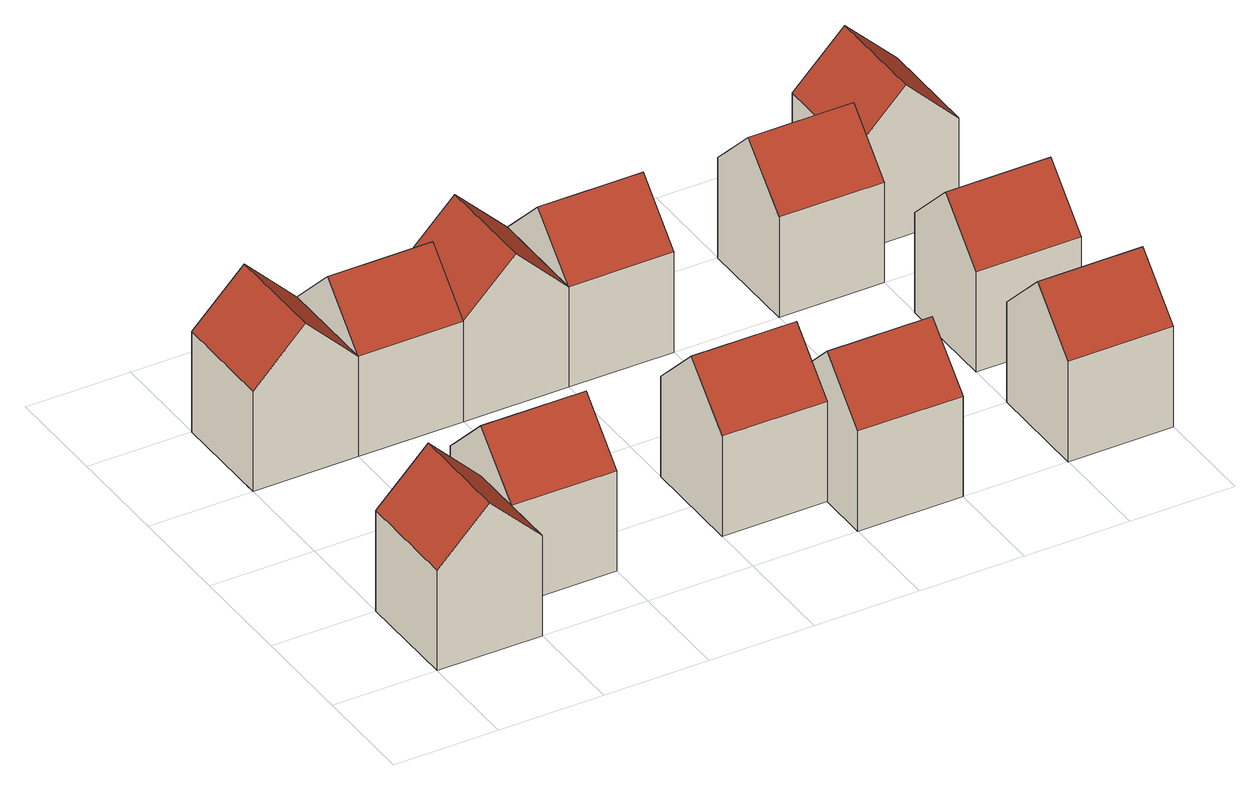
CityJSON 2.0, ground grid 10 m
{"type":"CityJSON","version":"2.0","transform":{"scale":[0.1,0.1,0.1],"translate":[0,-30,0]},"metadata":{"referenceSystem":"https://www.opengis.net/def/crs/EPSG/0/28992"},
"CityObjects":{
"building1":{"type":"Building","attributes":{"description":"This is Building 7","name":"Palapatine's Residence","QualifiedVolume.volume":1000,"QualifiedVolume.typeOfVolume":"netVolume","QualifiedArea.area":270,"QualifiedArea.typeOfArea":"netFloorArea","dateOfConstruction":"2005-01-01","Height.highReference":"bottomThermalBoundary","Height.lowReference":"ground","Height.status":"estimated","measuredHeight":0,"class":"habitation","function":"residential building","roofType":"gabled roof","storeysAboveGround":3,"storeysBelowGround":0,"storeyHeightsAboveGround":3,"BuildingProperties.buildingType":"Multi Family House","BuildingProperties.constructionWeight":"medium","EnergyPerformanceCertification.rating":"B","EnergyPerformanceCertification.name":"CasaClima","BuildingProperties.isLandmarked":"true","DateOfEvent.instant":"2015-05-15","RefurbishmentMeasure.level":"Standard"},"geometry":[{"type":"MultiSurface","lod":"2","boundaries":[[[0,1,2,3]],[[4,5,6,7]],[[8,9,5,4]],[[6,5,9,1,0]],[[2,8,4,7,3]],[[1,9,8,2]],[[7,6,0,3]]],"semantics":{"surfaces":[{"type":"GroundSurface"},{"type":"RoofSurface","description":"This is Roofsurface 1 (South) (Building 7)"},{"type":"RoofSurface","description":"This is Roofsurface 2 (North) (Building 7)"},{"type":"WallSurface"}],"values":[0,1,2,3,3,3,3]}}]},
"object1":{"type":"GenericCityObject","attributes":{"numberOfDevices":1,"model":"pv3000","ServiceLife.startOfLife":"2020-07-07","ServiceLife.lifeExpectancy":15,"ServiceLife.mainMaintenanceInterval":2,"efficiencyIndicator":"B","installedPower":300,"nominalEfficiency":0.75,"cellType":"monocrystalline","moduleArea":5},"geometry":[{"type":"MultiSurface","lod":"2","boundaries":[[[10,11,12,13]]]}]},
"building2":{"type":"Building","attributes":{"description":"This is Building 1","name":"Snoke's Palace","QualifiedVolume.volume":1000,"QualifiedVolume.typeOfVolume":"netVolume","QualifiedArea.area":270,"QualifiedArea.typeOfArea":"netFloorArea","dateOfConstruction":"1955-01-01","Height.highReference":"bottomThermalBoundary","Height.lowReference":"ground","Height.status":"estimated","measuredHeight":0,"class":"habitation","function":"residential building","roofType":"gabled roof","storeysAboveGround":3,"storeysBelowGround":0,"storeyHeightsAboveGround":3,"BuildingProperties.buildingType":"Terraced House","BuildingProperties.constructionWeight":"medium","EnergyPerformanceCertification.rating":"B","EnergyPerformanceCertification.name":"CasaClima","BuildingProperties.isLandmarked":"false","DateOfEvent.instant":"2015-05-15","RefurbishmentMeasure.level":"Standard"},"geometry":[{"type":"MultiSurface","lod":"2","boundaries":[[[14,15,16,13]],[[17,18,19,20]],[[21,22,18,17]],[[19,18,22,15,14]],[[16,21,17,20,13]],[[15,22,21,16]],[[20,19,14,13]]],"semantics":{"surfaces":[{"type":"GroundSurface"},{"type":"RoofSurface","description":"This is Roofsurface 1 (West) (Building 1)"},{"type":"RoofSurface","description":"This is Roofsurface 2 (East) (Building 1)"},{"type":"WallSurface"}],"values":[0,1,2,3,3,3,3]}}]},
"building3":{"type":"Building","attributes":{"description":"This is Building 8","name":"Darth Vader's Palace","QualifiedVolume.volume":1000,"QualifiedVolume.typeOfVolume":"netVolume","QualifiedArea.area":270,"QualifiedArea.typeOfArea":"netFloorArea","dateOfConstruction":"1920-01-01","Height.highReference":"bottomThermalBoundary","Height.lowReference":"ground","Height.status":"estimated","measuredHeight":0,"class":"habitation","function":"residential building","roofType":"gabled roof","storeysAboveGround":3,"storeysBelowGround":0,"storeyHeightsAboveGround":3,"BuildingProperties.buildingType":"Multi Family House","BuildingProperties.constructionWeight":"medium","EnergyPerformanceCertification.rating":"B","EnergyPerformanceCertification.name":"CasaClima","BuildingProperties.isLandmarked":"false","DateOfEvent.instant":"2015-05-15","RefurbishmentMeasure.level":"Standard"},"geometry":[{"type":"MultiSurface","lod":"2","boundaries":[[[23,24,25,26]],[[27,28,29,30]],[[31,32,28,27]],[[29,28,32,24,23]],[[25,31,27,30,26]],[[24,32,31,25]],[[30,29,23,26]]],"semantics":{"surfaces":[{"type":"GroundSurface"},{"type":"RoofSurface","description":"This is Roofsurface 1 (South) (Building 8)"},{"type":"RoofSurface","description":"This is Roofsurface 2 (North) (Building 8)"},{"type":"WallSurface"}],"values":[0,1,2,3,3,3,3]}}]},
"building4":{"type":"Building","attributes":{"description":"This is Building 2","name":"Rey's Hut","QualifiedVolume.volume":1000,"QualifiedVolume.typeOfVolume":"netVolume","QualifiedArea.area":270,"QualifiedArea.typeOfArea":"netFloorArea","dateOfConstruction":"1955-01-01","Height.highReference":"bottomThermalBoundary","Height.lowReference":"ground","Height.status":"estimated","measuredHeight":0,"class":"habitation","function":"residential building","roofType":"gabled roof","storeysAboveGround":3,"storeysBelowGround":0,"storeyHeightsAboveGround":3,"BuildingProperties.buildingType":"Terraced House","BuildingProperties.constructionWeight":"medium","EnergyPerformanceCertification.rating":"B","EnergyPerformanceCertification.name":"CasaClima","BuildingProperties.isLandmarked":"false","DateOfEvent.instant":"2015-05-15","RefurbishmentMeasure.level":"Standard"},"geometry":[{"type":"MultiSurface","lod":"2","boundaries":[[[16,15,33,34]],[[35,36,21,37]],[[38,22,36,35]],[[21,36,22,15,16]],[[33,38,35,37,34]],[[15,22,38,33]],[[37,21,16,34]]],"semantics":{"surfaces":[{"type":"GroundSurface"},{"type":"RoofSurface","description":"This is Roofsurface 1 (South) (Building 2)"},{"type":"RoofSurface","description":"This is Roofsurface 2 (North) (Building 2)"},{"type":"WallSurface"}],"values":[0,1,2,3,3,3,3]}}]},
"building5":{"type":"Building","attributes":{"description":"This is Building 3","name":"Poe's Hangar","QualifiedVolume.volume":1000,"QualifiedVolume.typeOfVolume":"netVolume","QualifiedArea.area":270,"QualifiedArea.typeOfArea":"netFloorArea","dateOfConstruction":"1955-01-01","Height.highReference":"bottomThermalBoundary","Height.lowReference":"ground","Height.status":"estimated","measuredHeight":0,"class":"habitation","function":"residential building","roofType":"gabled roof","storeysAboveGround":3,"storeysBelowGround":0,"storeyHeightsAboveGround":3,"BuildingProperties.buildingType":"Terraced House","BuildingProperties.constructionWeight":"medium","EnergyPerformanceCertification.rating":"B","EnergyPerformanceCertification.name":"CasaClima","BuildingProperties.isLandmarked":"true","DateOfEvent.instant":"2015-05-15","RefurbishmentMeasure.level":"Standard"},"geometry":[{"type":"MultiSurface","lod":"2","boundaries":[[[33,39,40,34]],[[41,42,38,37]],[[43,44,42,41]],[[38,42,44,39,33]],[[40,43,41,37,34]],[[39,44,43,40]],[[37,38,33,34]]],"semantics":{"surfaces":[{"type":"GroundSurface"},{"type":"RoofSurface","description":"This is Roofsurface 1 (West) (Building 3)"},{"type":"RoofSurface","description":"This is Roofsurface 2 (East) (Building 3)"},{"type":"WallSurface"}],"values":[0,1,2,3,3,3,3]}}]},
"building6":{"type":"Building","attributes":{"description":"This is Building 9","name":"Jabba's Palace","QualifiedVolume.volume":1000,"QualifiedVolume.typeOfVolume":"netVolume","QualifiedArea.area":270,"QualifiedArea.typeOfArea":"netFloorArea","dateOfConstruction":"1965-01-01","Height.highReference":"bottomThermalBoundary","Height.lowReference":"ground","Height.status":"estimated","measuredHeight":0,"class":"habitation","function":"residential building","roofType":"gabled roof","storeysAboveGround":3,"storeysBelowGround":5,"storeyHeightsAboveGround":3,"BuildingProperties.buildingType":"Apartment Block","BuildingProperties.constructionWeight":"medium","EnergyPerformanceCertification.rating":"B","EnergyPerformanceCertification.name":"CasaClima","BuildingProperties.isLandmarked":"false","DateOfEvent.instant":"2015-05-15","RefurbishmentMeasure.level":"Standard"},"geometry":[{"type":"MultiSurface","lod":"2","boundaries":[[[45,46,47,48]],[[49,50,51,52]],[[53,54,50,49]],[[51,50,54,46,45]],[[47,53,49,52,48]],[[46,54,53,47]],[[52,51,45,48]]],"semantics":{"surfaces":[{"type":"GroundSurface"},{"type":"RoofSurface","description":"This is Roofsurface 1 (South) (Building 9)"},{"type":"RoofSurface","description":"This is Roofsurface 2 (North) (Building 9)"},{"type":"WallSurface"}],"values":[0,1,2,3,3,3,3]}}]},
"building7":{"type":"Building","attributes":{"description":"This is Building 4","name":"Fin's Cabin","QualifiedVolume.volume":1000,"QualifiedVolume.typeOfVolume":"netVolume","QualifiedArea.area":270,"QualifiedArea.typeOfArea":"netFloorArea","dateOfConstruction":"1955-01-01","Height.highReference":"bottomThermalBoundary","Height.lowReference":"ground","Height.status":"estimated","measuredHeight":0,"class":"habitation","function":"residential building","roofType":"gabled roof","storeysAboveGround":3,"storeysBelowGround":0,"storeyHeightsAboveGround":3,"BuildingProperties.buildingType":"Terraced House","BuildingProperties.constructionWeight":"medium","EnergyPerformanceCertification.rating":"B","EnergyPerformanceCertification.name":"CasaClima","BuildingProperties.isLandmarked":"true","DateOfEvent.instant":"2015-05-15","RefurbishmentMeasure.level":"Standard"},"geometry":[{"type":"MultiSurface","lod":"2","boundaries":[[[40,39,55,56]],[[57,58,43,59]],[[60,44,58,57]],[[43,58,44,39,40]],[[55,60,57,59,56]],[[39,44,60,55]],[[59,43,40,56]]],"semantics":{"surfaces":[{"type":"GroundSurface"},{"type":"RoofSurface","description":"This is Roofsurface 1 (South) (Building 4)"},{"type":"RoofSurface","description":"This is Roofsurface 2 (North) (Building 4)"},{"type":"WallSurface"}],"values":[0,1,2,3,3,3,3]}}]},
"building8":{"type":"Building","attributes":{"description":"This is Building 10","name":"Boba Fett's Lair","QualifiedVolume.volume":1000,"QualifiedVolume.typeOfVolume":"netVolume","QualifiedArea.area":270,"QualifiedArea.typeOfArea":"netFloorArea","dateOfConstruction":"1940-01-01","Height.highReference":"bottomThermalBoundary","Height.lowReference":"ground","Height.status":"estimated","measuredHeight":0,"class":"habitation","function":"residential building","roofType":"gabled roof","storeysAboveGround":3,"storeysBelowGround":0,"storeyHeightsAboveGround":3,"BuildingProperties.buildingType":"Multi Family House","BuildingProperties.constructionWeight":"medium","EnergyPerformanceCertification.rating":"B","EnergyPerformanceCertification.name":"CasaClima","BuildingProperties.isLandmarked":"true","DateOfEvent.instant":"2015-05-15","RefurbishmentMeasure.level":"Standard"},"geometry":[{"type":"MultiSurface","lod":"2","boundaries":[[[61,62,63,64]],[[65,66,67,68]],[[69,70,66,65]],[[67,66,70,62,61]],[[63,69,65,68,64]],[[62,70,69,63]],[[68,67,61,64]]],"semantics":{"surfaces":[{"type":"GroundSurface"},{"type":"RoofSurface","description":"This is Roofsurface 1 (South) (Building 10)"},{"type":"RoofSurface","description":"This is Roofsurface 2 (North) (Building 10)"},{"type":"WallSurface"}],"values":[0,1,2,3,3,3,3]}}]},
"building9":{"type":"Building","attributes":{"description":"This is Building 5","name":"Yoda's Hut","QualifiedVolume.volume":1000,"QualifiedVolume.typeOfVolume":"netVolume","QualifiedArea.area":270,"QualifiedArea.typeOfArea":"netFloorArea","dateOfConstruction":"1980-01-01","Height.highReference":"bottomThermalBoundary","Height.lowReference":"ground","Height.status":"estimated","measuredHeight":0,"class":"habitation","function":"residential building","roofType":"gabled roof","storeysAboveGround":3,"storeysBelowGround":1,"storeyHeightsAboveGround":3,"BuildingProperties.buildingType":"Single Family House","BuildingProperties.constructionWeight":"medium","EnergyPerformanceCertification.rating":"B","EnergyPerformanceCertification.name":"CasaClima","BuildingProperties.isLandmarked":"true","DateOfEvent.instant":"2015-05-15","RefurbishmentMeasure.level":"Standard"},"geometry":[{"type":"MultiSurface","lod":"2","boundaries":[[[71,72,73,74]],[[75,76,77,78]],[[79,80,76,75]],[[77,76,80,72,71]],[[73,79,75,78,74]],[[72,80,79,73]],[[78,77,71,74]]],"semantics":{"surfaces":[{"type":"GroundSurface"},{"type":"RoofSurface","description":"This is Roofsurface 1 (South) (Building 5)"},{"type":"RoofSurface","description":"This is Roofsurface 2 (North) (Building 5)"},{"type":"WallSurface"}],"values":[0,1,2,3,3,3,3]}}]},
"building10":{"type":"Building","attributes":{"description":"This is Building 11","name":"Death Star I","QualifiedVolume.volume":1000,"QualifiedVolume.typeOfVolume":"netVolume","QualifiedArea.area":270,"QualifiedArea.typeOfArea":"netFloorArea","dateOfConstruction":"1920-01-01","Height.highReference":"bottomThermalBoundary","Height.lowReference":"ground","Height.status":"estimated","measuredHeight":0,"class":"habitation","function":"residential building","roofType":"gabled roof","storeysAboveGround":3,"storeysBelowGround":1,"storeyHeightsAboveGround":3,"BuildingProperties.buildingType":"Single Family House","BuildingProperties.constructionWeight":"medium","EnergyPerformanceCertification.rating":"B","EnergyPerformanceCertification.name":"CasaClima","BuildingProperties.isLandmarked":"false","DateOfEvent.instant":"2015-05-15","RefurbishmentMeasure.level":"Standard"},"geometry":[{"type":"MultiSurface","lod":"2","boundaries":[[[81,82,83,84]],[[85,86,87,88]],[[89,90,86,85]],[[87,86,90,82,81]],[[83,89,85,88,84]],[[82,90,89,83]],[[88,87,81,84]]],"semantics":{"surfaces":[{"type":"GroundSurface"},{"type":"RoofSurface","description":"This is Roofsurface 1 (South) (Building 11)"},{"type":"RoofSurface","description":"This is Roofsurface 2 (North) (Building 11)"},{"type":"WallSurface"}],"values":[0,1,2,3,3,3,3]}}]},
"building11":{"type":"Building","attributes":{"description":"This is Building 12","name":"Death Star II","QualifiedVolume.volume":1000,"QualifiedVolume.typeOfVolume":"netVolume","QualifiedArea.area":270,"QualifiedArea.typeOfArea":"netFloorArea","dateOfConstruction":"1964-01-01","Height.highReference":"bottomThermalBoundary","Height.lowReference":"ground","Height.status":"estimated","measuredHeight":0,"class":"habitation","function":"residential building","roofType":"gabled roof","storeysAboveGround":3,"storeysBelowGround":0,"storeyHeightsAboveGround":3,"BuildingProperties.buildingType":"Apartment Block","BuildingProperties.constructionWeight":"medium","EnergyPerformanceCertification.rating":"B","EnergyPerformanceCertification.name":"CasaClima","BuildingProperties.isLandmarked":"true","DateOfEvent.instant":"2015-05-15","RefurbishmentMeasure.level":"Standard"},"geometry":[{"type":"MultiSurface","lod":"2","boundaries":[[[91,92,93,94]],[[95,96,97,98]],[[99,100,96,95]],[[97,96,100,92,91]],[[93,99,95,98,94]],[[92,100,99,93]],[[98,97,91,94]]],"semantics":{"surfaces":[{"type":"GroundSurface"},{"type":"RoofSurface","description":"This is Roofsurface 1 (South) (Building 12)"},{"type":"RoofSurface","description":"This is Roofsurface 2 (North) (Building 12)"},{"type":"WallSurface"}],"values":[0,1,2,3,3,3,3]}}]},
"building12":{"type":"Building","attributes":{"description":"This is Building 6","name":"Amidala's Palace","QualifiedVolume.volume":1000,"QualifiedVolume.typeOfVolume":"netVolume","QualifiedArea.area":270,"QualifiedArea.typeOfArea":"netFloorArea","dateOfConstruction":"1997-01-01","Height.highReference":"bottomThermalBoundary","Height.lowReference":"ground","Height.status":"estimated","measuredHeight":0,"class":"habitation","function":"residential building","roofType":"gabled roof","storeysAboveGround":3,"storeysBelowGround":2,"storeyHeightsAboveGround":3,"BuildingProperties.buildingType":"Apartment block","BuildingProperties.constructionWeight":"medium","EnergyPerformanceCertification.rating":"B","EnergyPerformanceCertification.name":"CasaClima","BuildingProperties.isLandmarked":"true","DateOfEvent.instant":"2015-05-15","RefurbishmentMeasure.level":"Standard"},"geometry":[{"type":"MultiSurface","lod":"2","boundaries":[[[101,102,103,104]],[[105,106,107,108]],[[109,110,106,105]],[[107,106,110,102,101]],[[103,109,105,108,104]],[[102,110,109,103]],[[108,107,101,104]]],"semantics":{"surfaces":[{"type":"GroundSurface"},{"type":"RoofSurface","description":"This is Roofsurface 1 (West) (Building 6)"},{"type":"RoofSurface","description":"This is Roofsurface 2 (East) (Building 6)"},{"type":"WallSurface"}],"values":[0,1,2,3,3,3,3]}}]}
},
"vertices":[
[0,100,0],[100,100,0],[100,0,0],[0,0,0],[50,0,150],[50,100,150],[0,100,100],[0,0,100],[100,0,100],[100,100,100],
[0,310,0],[10,310,0],[10,300,0],[0,300,0],
[0,400,0],[100,400,0],[100,300,0],[50,300,150],[50,400,150],[0,400,100],[0,300,100],[100,300,100],[100,400,100],
[100,50,0],[100,150,0],[200,150,0],[200,50,0],[200,100,150],[100,100,150],[100,50,100],[200,50,100],[200,150,100],[100,150,100],
[200,400,0],[200,300,0],[200,350,150],[100,350,150],[200,300,100],[200,400,100],
[300,400,0],[300,300,0],[250,300,150],[250,400,150],[300,300,100],[300,400,100],
[300,50,0],[300,150,0],[400,150,0],[400,50,0],[400,100,150],[300,100,150],[300,50,100],[400,50,100],[400,150,100],[300,150,100],
[400,400,0],[400,300,0],[400,350,150],[300,350,150],[400,300,100],[400,400,100],
[400,0,0],[400,100,0],[500,100,0],[500,0,0],[500,50,150],[400,50,150],[400,0,100],[500,0,100],[500,100,100],[400,100,100],
[500,300,0],[500,400,0],[600,400,0],[600,300,0],[600,350,150],[500,350,150],[500,300,100],[600,300,100],[600,400,100],[500,400,100],
[600,0,0],[600,100,0],[700,100,0],[700,0,0],[700,50,150],[600,50,150],[600,0,100],[700,0,100],[700,100,100],[600,100,100],
[600,150,0],[600,250,0],[700,250,0],[700,150,0],[700,200,150],[600,200,150],[600,150,100],[700,150,100],[700,250,100],[600,250,100],
[600,450,0],[700,450,0],[700,350,0],[600,350,0],[650,350,150],[650,450,150],[600,450,100],[600,350,100],[700,350,100],[700,450,100]
]}
